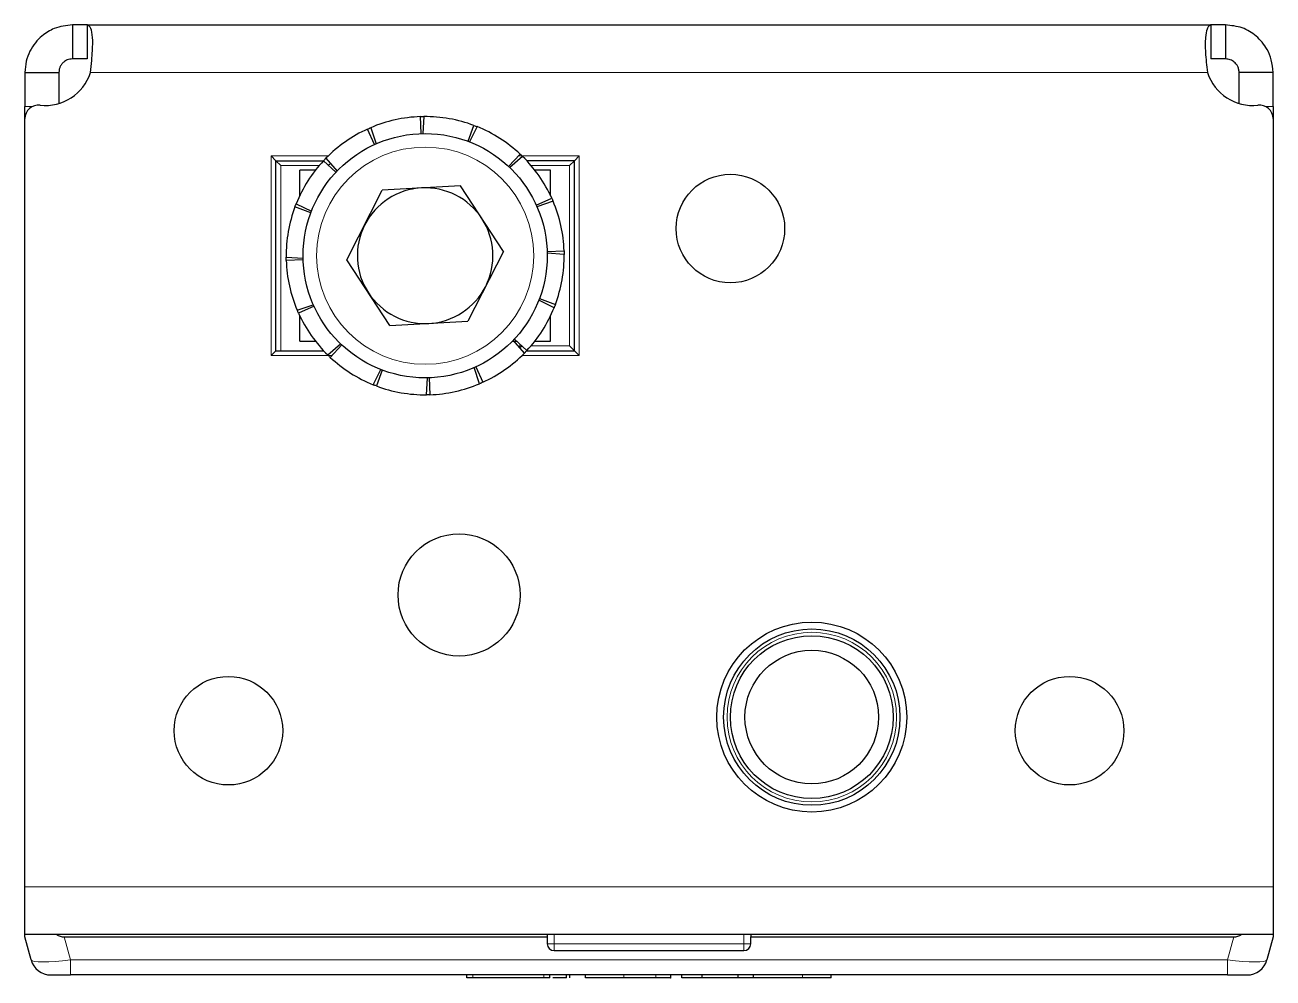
# Model space of a CAD drawing. Header units: millimetres. Extents: x 0 to 4265, y -608 to 607.
# Drawn here: x 1571.4 to 1663.4, y -608.3 to -538 of the extents above; entities that cross this region are included whole.
import ezdxf

# ---------------------------------------------------------------- set-up
doc = ezdxf.new("R2010")
doc.units = ezdxf.units.MM

msp = doc.modelspace()

# ---------------------------------------------------------------- linework, layer by layer
at = {"color": 7, "linetype": 'Continuous', "lineweight": 25}
for p, q in [((1574.886, -538.039), (1574.886, -540.539)), ((1575.973, -538.039), (1574.886, -538.039)), ((1575.973, -538.039), (1658.799, -538.039)), ((1575.973, -538.039), (1575.973, -540.539)), ((1658.799, -538.039), (1658.799, -540.539)), ((1659.886, -538.039), (1658.799, -538.039)), ((1659.886, -538.039), (1659.886, -540.539)), ((1575.973, -540.539), (1574.886, -540.539)), ((1659.886, -540.539), (1658.799, -540.539)), ((1571.386, -541.539), (1573.886, -541.539)), ((1571.386, -541.539), (1571.386, -544.042)), ((1573.886, -541.539), (1573.886, -543.822)), ((1663.386, -541.539), (1660.886, -541.539)), ((1660.886, -543.822), (1660.886, -541.539)), ((1663.386, -544.042), (1663.386, -541.539)), ((1571.386, -544.94), (1571.386, -544.042)), ((1663.386, -544.042), (1663.386, -544.94)), ((1571.386, -601.539), (1571.386, -544.94)), ((1600.58, -546.045), (1600.537, -544.795)), ((1600.787, -544.79), (1600.705, -546.041)), ((1604.045, -546.612), (1604.484, -545.442)), ((1604.717, -545.532), (1604.162, -546.657)), ((1663.386, -544.94), (1663.386, -601.539)), ((1597.161, -546.846), (1596.643, -545.709)), ((1596.872, -545.608), (1597.275, -546.795)), ((1589.536, -547.689), (1589.886, -548.039)), ((1589.886, -548.039), (1593.398, -548.039)), ((1589.886, -562.039), (1589.886, -548.039)), ((1589.886, -548.039), (1590.236, -548.389)), ((1594.309, -548.896), (1593.396, -548.042)), ((1593.568, -547.862), (1594.395, -548.804)), ((1607.03, -548.462), (1607.883, -547.549)), ((1608.063, -547.722), (1607.121, -548.549)), ((1611.886, -548.039), (1608.373, -548.039)), ((1611.536, -548.389), (1611.886, -548.039)), ((1611.886, -548.039), (1612.236, -547.689)), ((1611.886, -562.039), (1611.886, -548.039)), ((1592.801, -548.739), (1591.636, -548.739)), ((1591.636, -550.623), (1591.636, -548.739)), ((1610.136, -548.739), (1608.971, -548.739)), ((1610.136, -550.623), (1610.136, -548.739)), ((1603.494, -549.888), (1597.729, -550.205)), ((1606.651, -554.722), (1603.494, -549.888)), ((1595.121, -555.356), (1597.729, -550.205)), ((1609.079, -551.314), (1610.217, -550.797)), ((1610.317, -551.025), (1609.13, -551.429)), ((1592.459, -551.88), (1591.288, -551.441)), ((1591.379, -551.209), (1592.503, -551.763)), ((1606.651, -554.722), (1604.043, -559.873)), ((1609.881, -554.733), (1611.13, -554.69)), ((1590.636, -555.139), (1591.888, -555.22)), ((1591.891, -555.346), (1590.642, -555.388)), ((1598.278, -560.19), (1595.121, -555.356)), ((1611.135, -554.94), (1609.884, -554.858)), ((1610.393, -558.87), (1609.268, -558.316)), ((1609.313, -558.198), (1610.484, -558.637)), ((1591.455, -559.053), (1592.642, -558.65)), ((1592.693, -558.764), (1591.555, -559.282)), ((1591.636, -561.339), (1591.636, -559.455)), ((1598.278, -560.19), (1604.043, -559.873)), ((1610.136, -561.339), (1610.136, -559.455)), ((1607.463, -561.183), (1608.376, -562.036)), ((1589.536, -562.389), (1589.886, -562.039)), ((1589.886, -562.039), (1593.398, -562.039)), ((1591.636, -561.339), (1592.801, -561.339)), ((1593.709, -562.357), (1594.651, -561.53)), ((1594.742, -561.616), (1593.889, -562.53)), ((1607.313, -561.339), (1607.63, -561.339)), ((1608.204, -562.217), (1607.376, -561.274)), ((1607.886, -561.789), (1607.886, -561.578)), ((1608.373, -562.039), (1611.886, -562.039)), ((1608.971, -561.339), (1610.136, -561.339)), ((1611.536, -561.689), (1611.886, -562.039)), ((1611.886, -562.039), (1612.236, -562.389)), ((1597.055, -564.547), (1597.61, -563.422)), ((1597.727, -563.467), (1597.288, -564.637)), ((1604.9, -564.471), (1604.496, -563.283)), ((1604.611, -563.232), (1605.128, -564.37)), ((1600.985, -565.289), (1601.067, -564.037)), ((1601.192, -564.034), (1601.235, -565.283)), ((1571.386, -605.039), (1571.386, -601.539)), ((1663.386, -601.539), (1663.386, -605.039)), ((1571.386, -605.239), (1571.386, -605.039)), ((1571.386, -605.039), (1663.386, -605.039)), ((1571.838, -606.928), (1571.386, -605.239)), ((1574.284, -605.239), (1609.886, -605.239)), ((1609.886, -605.039), (1609.886, -605.239)), ((1609.886, -605.239), (1609.886, -605.739)), ((1624.886, -605.039), (1624.886, -605.239)), ((1624.886, -605.739), (1624.886, -605.239)), ((1624.886, -605.239), (1660.488, -605.239)), ((1663.386, -605.239), (1662.934, -606.928)), ((1663.386, -605.039), (1663.386, -605.239)), ((1610.386, -606.239), (1624.386, -606.239)), ((1573.287, -608.039), (1574.736, -608.039)), ((1660.036, -608.039), (1574.736, -608.039)), ((1603.958, -608.239), (1603.958, -608.039)), ((1610.072, -608.239), (1610.072, -608.039)), ((1611.309, -608.239), (1611.309, -608.039)), ((1611.561, -608.239), (1611.561, -608.039)), ((1612.704, -608.239), (1612.704, -608.039)), ((1619, -608.264), (1619, -608.039)), ((1619.812, -608.239), (1619.812, -608.039)), ((1621.3, -608.239), (1621.3, -608.039)), ((1623.967, -608.239), (1623.967, -608.039)), ((1625.099, -608.239), (1625.099, -608.039)), ((1630.813, -608.239), (1630.813, -608.039)), ((1660.036, -608.039), (1661.485, -608.039)), ((1609.638, -608.239), (1604.393, -608.239)), ((1615.532, -608.239), (1612.704, -608.239)), ((1621.3, -608.239), (1619.812, -608.239)), ((1623.967, -608.239), (1621.3, -608.239)), ((1625.099, -608.239), (1623.967, -608.239)), ((1625.158, -608.239), (1625.099, -608.239))]:
    msp.add_line(p, q, dxfattribs=at)
at = {"color": 8, "linetype": 'Continuous', "lineweight": 18}
for p, q in [((1576.218, -541.539), (1658.554, -541.539)), ((1571.386, -544.042), (1571.945, -544.042)), ((1662.827, -544.042), (1663.386, -544.042)), ((1589.536, -547.689), (1593.742, -547.689)), ((1589.536, -562.389), (1589.536, -547.689)), ((1607.752, -547.689), (1612.236, -547.689)), ((1612.236, -547.689), (1612.236, -562.389)), ((1593.086, -548.389), (1590.236, -548.389)), ((1590.236, -548.389), (1590.236, -562.039)), ((1611.536, -548.389), (1608.686, -548.389)), ((1611.536, -561.689), (1611.536, -548.389)), ((1608.686, -561.689), (1611.536, -561.689)), ((1594.02, -562.389), (1589.536, -562.389)), ((1612.236, -562.389), (1608.03, -562.389)), ((1571.386, -601.539), (1663.386, -601.539)), ((1574.284, -605.239), (1574.736, -606.928)), ((1610.386, -605.039), (1610.386, -605.739)), ((1624.386, -605.739), (1624.386, -605.039)), ((1660.036, -606.928), (1660.488, -605.239)), ((1610.386, -605.739), (1609.886, -605.739)), ((1610.386, -605.739), (1610.386, -606.239)), ((1610.386, -605.739), (1624.386, -605.739)), ((1624.386, -605.739), (1624.886, -605.739)), ((1624.386, -605.739), (1624.386, -606.239)), ((1574.736, -606.928), (1660.036, -606.928)), ((1574.736, -606.928), (1574.736, -608.039)), ((1660.036, -608.039), (1660.036, -606.928)), ((1604.393, -608.239), (1604.393, -608.039)), ((1609.638, -608.239), (1609.638, -608.039)), ((1615.532, -608.239), (1615.532, -608.039)), ((1617.894, -608.239), (1617.894, -608.039)), ((1628.703, -608.239), (1628.703, -608.039))]:
    msp.add_line(p, q, dxfattribs=at)
at = {"color": 7, "linetype": 'Continuous', "lineweight": 25}
for centre, radius in [((1600.886, -555.039), 9), ((1623.386, -553.039), 4), ((1603.386, -580.039), 4.5), ((1629.386, -589.039), 7), ((1629.386, -589.039), 6.5), ((1629.386, -589.039), 6), ((1629.386, -589.039), 4.925), ((1586.386, -590.039), 4), ((1648.386, -590.039), 4)]:
    msp.add_circle(centre, radius, dxfattribs=at)
at = {"color": 8, "linetype": 'Continuous', "lineweight": 18}
for centre, radius in [((1600.886, -555.039), 8), ((1629.386, -589.039), 6.25)]:
    msp.add_circle(centre, radius, dxfattribs=at)
at = {"color": 7, "linetype": 'Continuous', "lineweight": 25}
for centre, radius, start, end in [((1572.886, -540.468), 3.5, 263.62063, 342.17471), ((1661.886, -540.468), 3.5, 197.82529, 276.37937), ((1572.386, -544.94), 1, 83.62063, 180), ((1662.386, -544.94), 1, 360, 96.37937), ((1600.886, -555.039), 10.25, 91.95052, 113.05461), ((1600.886, -555.039), 10.25, 69.45052, 90.55461), ((1600.886, -555.039), 10.25, 46.95052, 68.05461), ((1600.886, -555.039), 10.25, 114.45052, 135.55461), ((1600.886, -555.039), 10.25, 136.95052, 158.05461), ((1600.886, -555.039), 10.25, 24.45052, 45.55461), ((1600.886, -555.039), 5, 93.14553, 153.14553), ((1600.886, -555.039), 5, 33.14553, 93.14553), ((1600.886, -555.039), 10.25, 1.95052, 23.05461), ((1600.886, -555.039), 10.25, 159.45052, 180.55461), ((1600.886, -555.039), 5, 153.14553, 213.14553), ((1600.886, -555.039), 5, 333.14553, 33.14553), ((1600.886, -555.039), 10.25, 181.95052, 203.05461), ((1600.886, -555.039), 10.25, 339.45052, 0.55461), ((1600.886, -555.039), 5, 273.14553, 333.14553), ((1600.886, -555.039), 5, 213.14553, 273.14553), ((1600.886, -555.039), 10.25, 204.45052, 225.55461), ((1600.886, -555.039), 10.25, 316.95052, 338.05461), ((1600.886, -555.039), 10.25, 226.95052, 248.05461), ((1600.886, -555.039), 10.25, 294.45052, 315.55461), ((1600.886, -555.039), 10.25, 249.45052, 270.55461), ((1600.886, -555.039), 10.25, 271.95052, 293.05461), ((1610.386, -605.739), 0.5, 180, 270), ((1624.386, -605.739), 0.5, 270, 0), ((1573.287, -606.539), 1.5, 195, 270), ((1661.485, -606.539), 1.5, 270, 345)]:
    msp.add_arc(centre, radius, start, end, dxfattribs=at)
for centre, major_axis, start_param, end_param in [((1571.386, -593.648), (3.099, -11.565), 6.030113, 6.216148), ((1663.386, -593.648), (-3.099, -11.565), 0.067037, 0.253072)]:
    msp.add_ellipse(centre, major_axis=major_axis, ratio=0.250563, start_param=start_param, end_param=end_param, dxfattribs=at)
at = {"color": 8, "linetype": 'Continuous', "lineweight": 18}
for centre, major_axis, start_param, end_param in [((1574.84, -606.539), (3.003, 0.382), 3.158333, 4.662092), ((1659.932, -606.539), (3.003, -0.382), 4.762686, 6.266445)]:
    msp.add_ellipse(centre, major_axis=major_axis, ratio=0.123038, start_param=start_param, end_param=end_param, dxfattribs=at)
at = {"color": 7, "linetype": 'Continuous', "lineweight": 25}
for points, knots in [([(1574.886, -538.039), (1574.43, -538.09), (1573.625, -538.179), (1572.714, -538.749), (1572.123, -539.348), (1571.723, -539.981), (1571.442, -540.725), (1571.405, -541.263), (1571.386, -541.539)], [0, 0, 0, 0, 0.254149, 0.448213, 0.574908, 0.708872, 0.850468, 1, 1, 1, 1]), ([(1576.218, -541.539), (1576.248, -541.245), (1576.305, -540.693), (1576.373, -539.791), (1576.396, -538.908), (1576.258, -538.183), (1576.07, -538.088), (1575.973, -538.039)], [0, 0, 0, 0, 0.16069, 0.301312, 0.521951, 0.753573, 1, 1, 1, 1]), ([(1658.799, -538.039), (1658.746, -538.056), (1658.646, -538.088), (1658.499, -538.371), (1658.398, -538.833), (1658.382, -539.462), (1658.401, -540.077), (1658.456, -540.783), (1658.521, -541.283), (1658.554, -541.539)], [0, 0, 0, 0, 0.144067, 0.271276, 0.474907, 0.597997, 0.726338, 0.860245, 1, 1, 1, 1]), ([(1663.386, -541.539), (1663.361, -541.223), (1663.315, -540.633), (1662.915, -539.687), (1662.203, -538.821), (1661.105, -538.163), (1660.3, -538.081), (1659.886, -538.039)], [0, 0, 0, 0, 0.1708405, 0.3192172, 0.5481031, 0.7678223, 1, 1, 1, 1]), ([(1574.886, -540.539), (1574.759, -540.552), (1574.546, -540.573), (1574.277, -540.732), (1574.099, -540.911), (1573.982, -541.093), (1573.901, -541.309), (1573.891, -541.461), (1573.886, -541.539)], [0, 0, 0, 0, 0.296302, 0.497469, 0.615497, 0.73607, 0.863114, 1, 1, 1, 1]), ([(1660.886, -541.539), (1660.879, -541.449), (1660.866, -541.281), (1660.773, -541.061), (1660.657, -540.894), (1660.527, -540.766), (1660.387, -540.669), (1660.163, -540.563), (1660, -540.549), (1659.886, -540.539)], [0, 0, 0, 0, 0.154359, 0.287283, 0.400435, 0.496544, 0.604314, 0.723151, 1, 1, 1, 1]), ([(1600.537, -544.795), (1600.579, -544.794), (1600.641, -544.792), (1600.724, -544.79), (1600.766, -544.79), (1600.787, -544.79)], [0, 0, 0, 0, 0.499981, 0.749988, 1, 1, 1, 1]), ([(1604.484, -545.442), (1604.523, -545.456), (1604.581, -545.478), (1604.659, -545.509), (1604.697, -545.524), (1604.717, -545.532)], [0, 0, 0, 0, 0.499981, 0.749988, 1, 1, 1, 1]), ([(1596.643, -545.709), (1596.681, -545.691), (1596.738, -545.666), (1596.815, -545.632), (1596.853, -545.616), (1596.872, -545.608)], [0, 0, 0, 0, 0.499981, 0.749988, 1, 1, 1, 1]), ([(1593.396, -548.042), (1593.424, -548.012), (1593.467, -547.967), (1593.525, -547.907), (1593.554, -547.877), (1593.568, -547.862)], [0, 0, 0, 0, 0.499981, 0.749988, 1, 1, 1, 1]), ([(1607.883, -547.549), (1607.913, -547.577), (1607.959, -547.62), (1608.019, -547.678), (1608.048, -547.707), (1608.063, -547.722)], [0, 0, 0, 0, 0.499981, 0.749988, 1, 1, 1, 1]), ([(1610.217, -550.797), (1610.234, -550.835), (1610.259, -550.892), (1610.293, -550.968), (1610.309, -551.006), (1610.317, -551.025)], [0, 0, 0, 0, 0.499981, 0.749988, 1, 1, 1, 1]), ([(1591.288, -551.441), (1591.303, -551.402), (1591.325, -551.344), (1591.355, -551.267), (1591.371, -551.228), (1591.379, -551.209)], [0, 0, 0, 0, 0.499981, 0.749988, 1, 1, 1, 1]), ([(1611.13, -554.69), (1611.131, -554.732), (1611.133, -554.794), (1611.135, -554.878), (1611.135, -554.919), (1611.135, -554.94)], [0, 0, 0, 0, 0.499981, 0.749988, 1, 1, 1, 1]), ([(1590.642, -555.388), (1590.641, -555.347), (1590.639, -555.284), (1590.637, -555.201), (1590.637, -555.159), (1590.636, -555.139)], [0, 0, 0, 0, 0.4999808, 0.7499881, 1, 1, 1, 1]), ([(1591.555, -559.282), (1591.538, -559.244), (1591.512, -559.187), (1591.479, -559.111), (1591.463, -559.072), (1591.455, -559.053)], [0, 0, 0, 0, 0.499981, 0.749988, 1, 1, 1, 1]), ([(1610.484, -558.637), (1610.469, -558.676), (1610.447, -558.735), (1610.416, -558.812), (1610.401, -558.851), (1610.393, -558.87)], [0, 0, 0, 0, 0.4999808, 0.7499881, 1, 1, 1, 1]), ([(1608.376, -562.036), (1608.348, -562.067), (1608.305, -562.112), (1608.247, -562.172), (1608.218, -562.202), (1608.204, -562.217)], [0, 0, 0, 0, 0.499981, 0.749988, 1, 1, 1, 1]), ([(1593.889, -562.53), (1593.859, -562.501), (1593.813, -562.458), (1593.753, -562.401), (1593.723, -562.371), (1593.709, -562.357)], [0, 0, 0, 0, 0.499981, 0.749988, 1, 1, 1, 1]), ([(1597.288, -564.637), (1597.249, -564.622), (1597.191, -564.6), (1597.113, -564.57), (1597.075, -564.554), (1597.055, -564.547)], [0, 0, 0, 0, 0.499981, 0.749988, 1, 1, 1, 1]), ([(1605.128, -564.37), (1605.091, -564.387), (1605.034, -564.413), (1604.957, -564.446), (1604.919, -564.462), (1604.9, -564.471)], [0, 0, 0, 0, 0.499981, 0.749988, 1, 1, 1, 1]), ([(1601.235, -565.283), (1601.193, -565.285), (1601.131, -565.287), (1601.048, -565.288), (1601.006, -565.289), (1600.985, -565.289)], [0, 0, 0, 0, 0.499981, 0.749988, 1, 1, 1, 1]), ([(1604.393, -608.239), (1604.328, -608.239), (1604.201, -608.239), (1604.06, -608.239), (1603.974, -608.239), (1603.964, -608.239), (1603.958, -608.239)], [0, 0, 0, 0, 0.2813032, 0.555629, 0.7738783, 1, 1, 1, 1]), ([(1610.072, -608.239), (1610.063, -608.239), (1610.047, -608.239), (1609.931, -608.239), (1609.789, -608.239), (1609.689, -608.239), (1609.638, -608.239)], [0, 0, 0, 0, 0.285248, 0.560563, 0.777151, 1, 1, 1, 1]), ([(1611.309, -608.239), (1611.257, -608.239), (1611.147, -608.239), (1610.847, -608.239), (1610.563, -608.239), (1610.358, -608.239), (1610.293, -608.239)], [0, 0, 0, 0, 0.255277, 0.538303, 0.854078, 1, 1, 1, 1]), ([(1611.132, -608.239), (1611.018, -608.239), (1610.774, -608.239), (1610.47, -608.239), (1610.294, -608.239), (1610.293, -608.239)], [0, 0, 0, 0, 0.466249, 0.997338, 1, 1, 1, 1]), ([(1617.894, -608.239), (1617.735, -608.239), (1617.376, -608.239), (1616.577, -608.239), (1615.944, -608.239), (1615.532, -608.239)], [0, 0, 0, 0, 0.216742, 0.489643, 1, 1, 1, 1]), ([(1618.983, -608.239), (1618.988, -608.239), (1619.016, -608.239), (1618.859, -608.239), (1618.491, -608.239), (1618.104, -608.239), (1617.894, -608.239)], [0, 0, 0, 0, 0.061615, 0.333035, 0.637399, 1, 1, 1, 1]), ([(1628.703, -608.239), (1628.202, -608.239), (1627.267, -608.239), (1626.074, -608.239), (1625.349, -608.239), (1625.168, -608.239), (1625.158, -608.239)], [0, 0, 0, 0, 0.3819835, 0.7133523, 0.984017, 1, 1, 1, 1]), ([(1630.813, -608.239), (1630.444, -608.239), (1629.755, -608.239), (1629.036, -608.239), (1628.703, -608.239)], [0, 0, 0, 0, 0.5368, 1, 1, 1, 1])]:
    msp.add_open_spline(points, degree=3, knots=knots, dxfattribs=at)
at = {"color": 8, "linetype": 'Continuous', "lineweight": 18}
for points, knots in [([(1593.73, -548.355), (1593.746, -548.35), (1593.783, -548.337), (1593.827, -548.317), (1593.862, -548.301), (1593.882, -548.291), (1593.885, -548.29), (1593.886, -548.289)], [0, 0, 0, 0, 0.166986, 0.400819, 0.616896, 0.816203, 1, 1, 1, 1]), ([(1607.886, -561.789), (1607.887, -561.789), (1607.889, -561.787), (1607.91, -561.777), (1607.945, -561.762), (1607.989, -561.741), (1608.026, -561.729), (1608.041, -561.723)], [0, 0, 0, 0, 0.183797, 0.383104, 0.599181, 0.833014, 1, 1, 1, 1])]:
    msp.add_open_spline(points, degree=3, knots=knots, dxfattribs=at)

doc.saveas('drawing.dxf')
